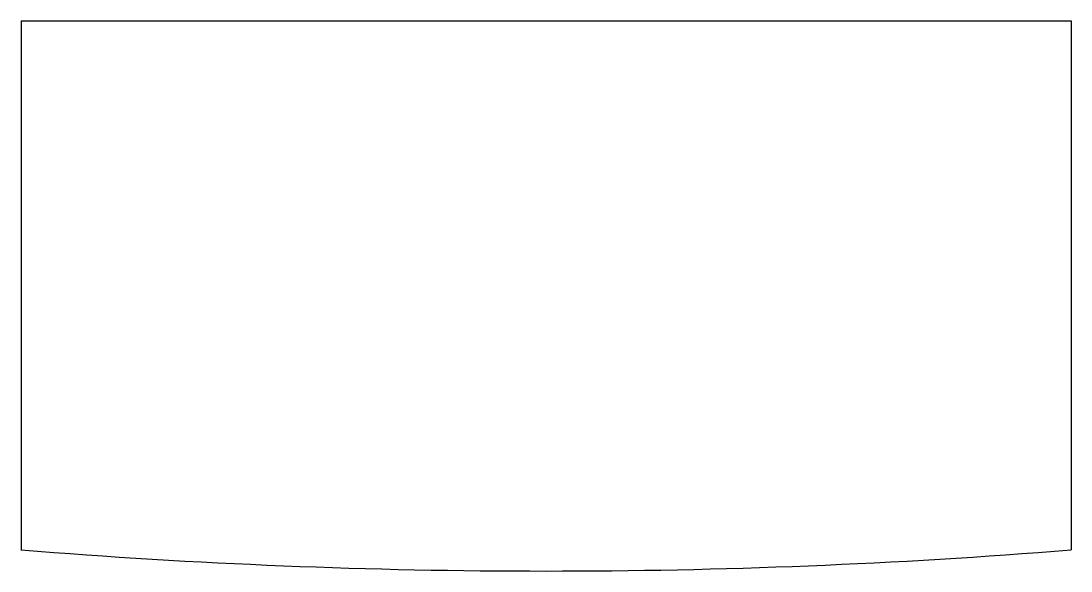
# Model space of a CAD drawing. Header units: millimetres. Extents: x 2814 to 3129, y 1613 to 1778.
import ezdxf

# ---------------------------------------------------------------- set-up
doc = ezdxf.new("R2010")
doc.units = ezdxf.units.MM
doc.layers.add('2_CUT_LINE', color=7, linetype='Continuous')

msp = doc.modelspace()

# ---------------------------------------------------------------- linework, layer by layer
at = {"layer": '2_CUT_LINE', "color": 5, "linetype": 'CONTINUOUS', "lineweight": 25, "true_color": 0x2465d8}
for p, q in [((2814.32, 1778), (3129.28, 1778)), ((2814.32, 1778), (2814.32, 1619.25)), ((3129.28, 1778), (3129.28, 1619.25))]:
    msp.add_line(p, q, dxfattribs=at)
msp.add_arc((2971.8, 3568.827), 1955.927, 265.381874, 274.618126, dxfattribs=at)

doc.saveas('drawing.dxf')
